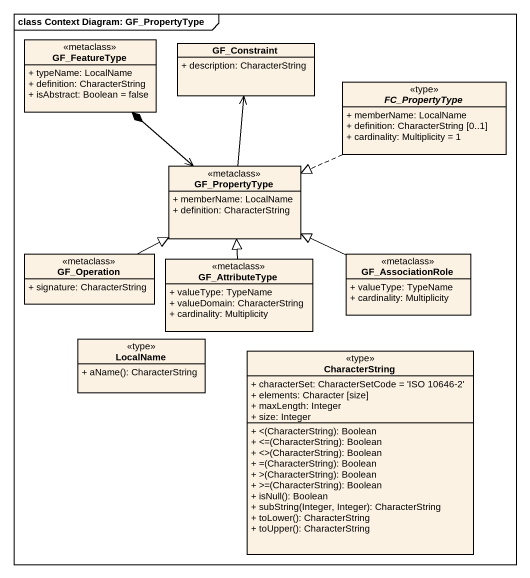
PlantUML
@startuml
mainframe class Context Diagram: GF_PropertyType
hide circle
hide empty members
skinparam classAttributeIconSize 0
class GF_FeatureType <<metaclass>> {
  + typeName: LocalName
  + definition: CharacterString
  + isAbstract: Boolean = false
}
class GF_Constraint {
  + description: CharacterString
}
abstract class FC_PropertyType <<type>> {
  + memberName: LocalName
  + definition: CharacterString [0..1]
  + cardinality: Multiplicity = 1
}
class GF_PropertyType <<metaclass>> {
  + memberName: LocalName
  + definition: CharacterString
}
class GF_Operation <<metaclass>> {
  + signature: CharacterString
}
class GF_AttributeType <<metaclass>> {
  + valueType: TypeName
  + valueDomain: CharacterString
  + cardinality: Multiplicity
}
class GF_AssociationRole <<metaclass>> {
  + valueType: TypeName
  + cardinality: Multiplicity
}
class LocalName <<type>> {
  + aName(): CharacterString
}
class CharacterString <<type>> {
  + characterSet: CharacterSetCode = 'ISO 10646-2'
  + elements: Character [size]
  + maxLength: Integer
  + size: Integer
  + <(CharacterString): Boolean
  + <=(CharacterString): Boolean
  + <>(CharacterString): Boolean
  + =(CharacterString): Boolean
  + >(CharacterString): Boolean
  + >=(CharacterString): Boolean
  + isNull(): Boolean
  + subString(Integer, Integer): CharacterString
  + toLower(): CharacterString
  + toUpper(): CharacterString
}
FC_PropertyType .left.|> GF_PropertyType
GF_PropertyType <-up-* GF_FeatureType
GF_PropertyType -up-> GF_Constraint
GF_Operation -right-|> GF_PropertyType
GF_AttributeType -up-|> GF_PropertyType
GF_AssociationRole -left-|> GF_PropertyType
@enduml
